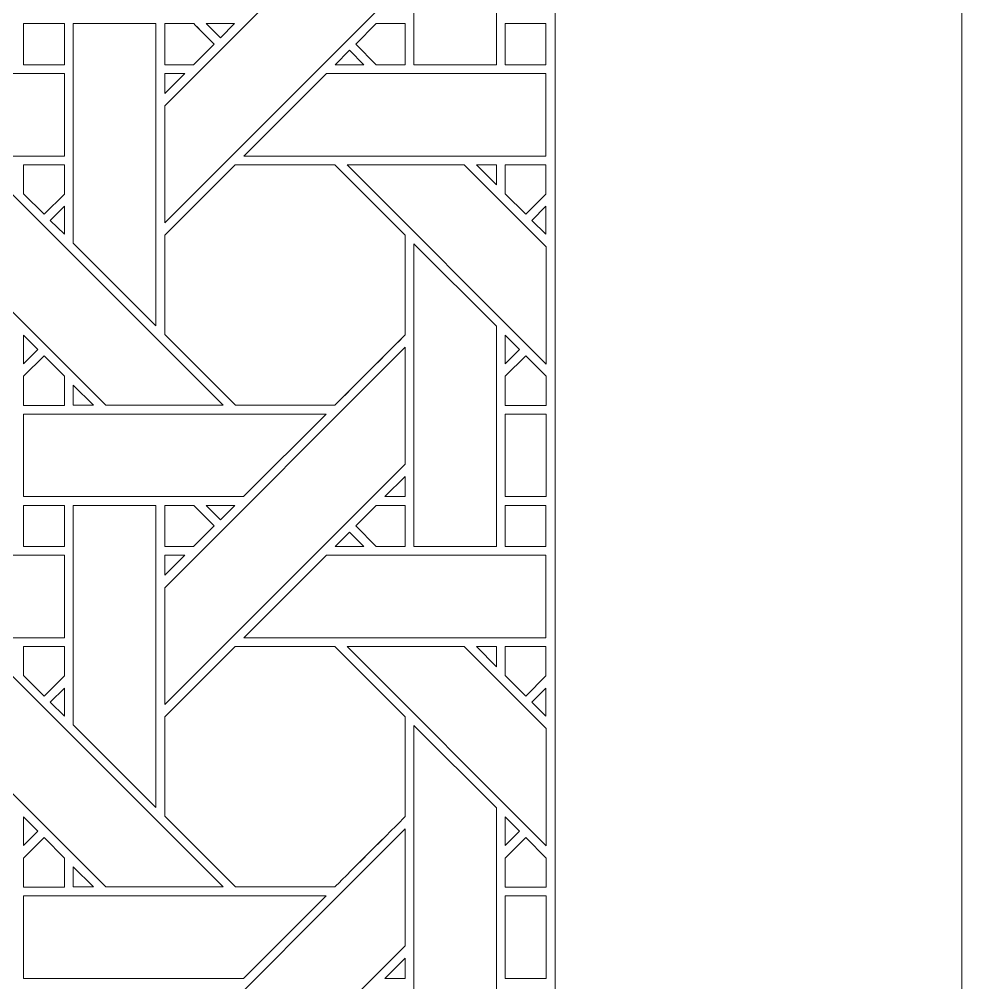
# Model space of a CAD drawing. Header units: inches. Extents: x 4.9 to 19.9, y 1.6 to 16.6.
# Drawn here: x 18.026 to 19.883, y 3.451 to 5.349 of the extents above; entities that cross this region are included whole.
import ezdxf

# ---------------------------------------------------------------- set-up
doc = ezdxf.new("R2010")
doc.units = ezdxf.units.IN
doc.header["$MEASUREMENT"] = 0
doc.layers.add('Design', color=7, linetype='Continuous', lineweight=0)

msp = doc.modelspace()

# ---------------------------------------------------------------- linework, layer by layer
at = {"layer": 'Design'}
for points, knots in [([(4.8829, 16.5948), (4.8829, 16.5948), (4.8829, 1.5948), (4.8829, 1.5948), (4.8829, 1.5948), (19.8829, 1.5948), (19.8829, 1.5948), (19.8829, 1.5948), (19.8829, 16.5948), (19.8829, 16.5948), (19.8829, 16.5948), (4.8829, 16.5948), (4.8829, 16.5948)], [0, 0, 0, 0, 1, 1, 1, 2, 2, 2, 3, 3, 3, 4, 4, 4, 4]), ([(5.684, 15.7937), (5.684, 15.7937), (5.684, 2.3959), (5.684, 2.3959), (5.684, 2.3959), (19.0818, 2.3959), (19.0818, 2.3959), (19.0818, 2.3959), (19.0818, 15.7937), (19.0818, 15.7937), (19.0818, 15.7937), (5.684, 15.7937), (5.684, 15.7937)], [0, 0, 0, 0, 1, 1, 1, 2, 2, 2, 3, 3, 3, 4, 4, 4, 4]), ([(18.8036, 5.2595), (18.8036, 5.2595), (18.8036, 5.8553), (18.8036, 5.8553), (18.8036, 5.8553), (18.9663, 5.6932), (18.9663, 5.6932), (18.9663, 5.6932), (18.9663, 5.2595), (18.9663, 5.2595), (18.9663, 5.2595), (18.8036, 5.2595), (18.8036, 5.2595)], [0, 0, 0, 0, 1, 1, 1, 2, 2, 2, 3, 3, 3, 4, 4, 4, 4]), ([(18.7864, 5.4217), (18.7864, 5.4217), (18.3128, 4.9481), (18.3128, 4.9481), (18.3128, 4.9481), (18.3128, 5.1782), (18.3128, 5.1782), (18.3128, 5.1782), (18.7864, 5.6518), (18.7864, 5.6518), (18.7864, 5.6518), (18.7864, 5.4217), (18.7864, 5.4217)], [0, 0, 0, 0, 1, 1, 1, 2, 2, 2, 3, 3, 3, 4, 4, 4, 4]), ([(18.0349, 5.3403), (18.0349, 5.3403), (18.1152, 5.3403), (18.1152, 5.3403), (18.1152, 5.3403), (18.1152, 5.2595), (18.1152, 5.2595), (18.1152, 5.2595), (18.0349, 5.2595), (18.0349, 5.2595), (18.0349, 5.2595), (18.0349, 5.3403), (18.0349, 5.3403)], [0, 0, 0, 0, 1, 1, 1, 2, 2, 2, 3, 3, 3, 4, 4, 4, 4]), ([(18.0349, 5.2595), (18.0349, 5.2595), (18.0349, 5.3403), (18.0349, 5.3403), (18.0349, 5.3403), (18.1152, 5.3403), (18.1152, 5.3403), (18.1152, 5.3403), (18.1152, 5.2595), (18.1152, 5.2595), (18.1152, 5.2595), (18.0349, 5.2595), (18.0349, 5.2595)], [0, 0, 0, 0, 1, 1, 1, 2, 2, 2, 3, 3, 3, 4, 4, 4, 4]), ([(18.1327, 4.9081), (18.1327, 4.9081), (18.1327, 5.3403), (18.1327, 5.3403), (18.1327, 5.3403), (18.2956, 5.3403), (18.2956, 5.3403), (18.2956, 5.3403), (18.2956, 4.7452), (18.2956, 4.7452), (18.2956, 4.7452), (18.1327, 4.9081), (18.1327, 4.9081)], [0, 0, 0, 0, 1, 1, 1, 2, 2, 2, 3, 3, 3, 4, 4, 4, 4]), ([(18.3699, 5.3403), (18.375, 5.3351), (18.4058, 5.3043), (18.4102, 5.2999), (18.4102, 5.2999), (18.3698, 5.2595), (18.3698, 5.2595), (18.3698, 5.2595), (18.3128, 5.2595), (18.3128, 5.2595), (18.3128, 5.2595), (18.3128, 5.3403), (18.3128, 5.3403), (18.3128, 5.3403), (18.3699, 5.3403), (18.3699, 5.3403)], [0, 0, 0, 0, 1, 1, 1, 2, 2, 2, 3, 3, 3, 4, 4, 4, 5, 5, 5, 5]), ([(18.4102, 5.2999), (18.4102, 5.2999), (18.3698, 5.2595), (18.3698, 5.2595), (18.3698, 5.2595), (18.3128, 5.2595), (18.3128, 5.2595), (18.3128, 5.2595), (18.3128, 5.3403), (18.3128, 5.3403), (18.3128, 5.3403), (18.3699, 5.3403), (18.3699, 5.3403), (18.3752, 5.335), (18.406, 5.3041), (18.4102, 5.2999)], [0, 0, 0, 0, 1, 1, 1, 2, 2, 2, 3, 3, 3, 4, 4, 4, 5, 5, 5, 5]), ([(18.3942, 5.3403), (18.3942, 5.3403), (18.4506, 5.3403), (18.4506, 5.3403), (18.4506, 5.3403), (18.4224, 5.3121), (18.4224, 5.3121), (18.4224, 5.3121), (18.3942, 5.3403), (18.3942, 5.3403)], [0, 0, 0, 0, 1, 1, 1, 2, 2, 2, 3, 3, 3, 3]), ([(18.7294, 5.2595), (18.7294, 5.2595), (18.689, 5.2998), (18.689, 5.2998), (18.689, 5.2998), (18.7294, 5.3403), (18.7294, 5.3403), (18.7294, 5.3403), (18.7865, 5.3403), (18.7865, 5.3403), (18.7865, 5.3403), (18.7865, 5.2595), (18.7865, 5.2595), (18.7865, 5.2595), (18.7294, 5.2595), (18.7294, 5.2595)], [0, 0, 0, 0, 1, 1, 1, 2, 2, 2, 3, 3, 3, 4, 4, 4, 5, 5, 5, 5]), ([(18.7865, 5.2595), (18.7865, 5.2595), (18.7294, 5.2595), (18.7294, 5.2595), (18.7294, 5.2595), (18.689, 5.2998), (18.689, 5.2998), (18.689, 5.2998), (18.7294, 5.3403), (18.7294, 5.3403), (18.7294, 5.3403), (18.7865, 5.3403), (18.7865, 5.3403), (18.7865, 5.3403), (18.7865, 5.2595), (18.7865, 5.2595)], [0, 0, 0, 0, 1, 1, 1, 2, 2, 2, 3, 3, 3, 4, 4, 4, 5, 5, 5, 5]), ([(19.0639, 5.2595), (19.0639, 5.2595), (18.9837, 5.2595), (18.9837, 5.2595), (18.9837, 5.2595), (18.9837, 5.3403), (18.9837, 5.3403), (18.9837, 5.3403), (19.0639, 5.3403), (19.0639, 5.3403), (19.0639, 5.3403), (19.0639, 5.2595), (19.0639, 5.2595)], [0, 0, 0, 0, 1, 1, 1, 2, 2, 2, 3, 3, 3, 4, 4, 4, 4]), ([(18.9837, 5.2595), (18.9837, 5.2595), (18.9837, 5.3403), (18.9837, 5.3403), (18.9837, 5.3403), (19.0639, 5.3403), (19.0639, 5.3403), (19.0639, 5.3403), (19.0639, 5.2595), (19.0639, 5.2595), (19.0639, 5.2595), (18.9837, 5.2595), (18.9837, 5.2595)], [0, 0, 0, 0, 1, 1, 1, 2, 2, 2, 3, 3, 3, 4, 4, 4, 4]), ([(18.6768, 5.2878), (18.6768, 5.2878), (18.7051, 5.2595), (18.7051, 5.2595), (18.7051, 5.2595), (18.6486, 5.2595), (18.6486, 5.2595), (18.6486, 5.2595), (18.6768, 5.2878), (18.6768, 5.2878)], [0, 0, 0, 0, 1, 1, 1, 2, 2, 2, 3, 3, 3, 3]), ([(18.1152, 5.2424), (18.1152, 5.2424), (18.1152, 5.0796), (18.1152, 5.0796), (18.1152, 5.0796), (17.5199, 5.0796), (17.5199, 5.0796), (17.5199, 5.0796), (17.6827, 5.2424), (17.6827, 5.2424), (17.6827, 5.2424), (18.1152, 5.2424), (18.1152, 5.2424)], [0, 0, 0, 0, 1, 1, 1, 2, 2, 2, 3, 3, 3, 4, 4, 4, 4]), ([(18.3526, 5.2424), (18.3526, 5.2424), (18.3128, 5.2025), (18.3128, 5.2025), (18.3128, 5.2025), (18.3128, 5.2424), (18.3128, 5.2424), (18.3128, 5.2424), (18.3526, 5.2424), (18.3526, 5.2424)], [0, 0, 0, 0, 1, 1, 1, 2, 2, 2, 3, 3, 3, 3]), ([(19.0639, 5.2424), (19.0639, 5.2424), (19.0639, 5.0796), (19.0639, 5.0796), (19.0639, 5.0796), (18.4686, 5.0796), (18.4686, 5.0796), (18.4686, 5.0796), (18.6314, 5.2424), (18.6314, 5.2424), (18.6314, 5.2424), (19.0639, 5.2424), (19.0639, 5.2424)], [0, 0, 0, 0, 1, 1, 1, 2, 2, 2, 3, 3, 3, 4, 4, 4, 4]), ([(18.1968, 4.5888), (18.1968, 4.5888), (17.7232, 5.0624), (17.7232, 5.0624), (17.7232, 5.0624), (17.9541, 5.0624), (17.9541, 5.0624), (17.9541, 5.0624), (18.4278, 4.5888), (18.4278, 4.5888), (18.4278, 4.5888), (18.1968, 4.5888), (18.1968, 4.5888)], [0, 0, 0, 0, 1, 1, 1, 2, 2, 2, 3, 3, 3, 4, 4, 4, 4]), ([(18.1152, 5.0624), (18.1152, 5.0624), (18.1152, 5.0048), (18.1152, 5.0048), (18.1152, 5.0048), (18.0753, 4.9648), (18.0753, 4.9648), (18.0753, 4.9648), (18.0349, 5.0052), (18.0349, 5.0052), (18.0349, 5.0052), (18.0349, 5.0624), (18.0349, 5.0624), (18.0349, 5.0624), (18.1152, 5.0624), (18.1152, 5.0624)], [0, 0, 0, 0, 1, 1, 1, 2, 2, 2, 3, 3, 3, 4, 4, 4, 5, 5, 5, 5]), ([(18.0753, 4.9648), (18.0753, 4.9648), (18.0349, 5.0052), (18.0349, 5.0052), (18.0349, 5.0052), (18.0349, 5.0624), (18.0349, 5.0624), (18.0349, 5.0624), (18.1152, 5.0624), (18.1152, 5.0624), (18.1152, 5.0624), (18.1152, 5.0048), (18.1152, 5.0048), (18.1152, 5.0048), (18.0753, 4.9648), (18.0753, 4.9648)], [0, 0, 0, 0, 1, 1, 1, 2, 2, 2, 3, 3, 3, 4, 4, 4, 5, 5, 5, 5]), ([(18.4515, 5.0624), (18.4515, 5.0624), (18.6477, 5.0624), (18.6477, 5.0624), (18.6477, 5.0624), (18.7865, 4.9237), (18.7865, 4.9237), (18.7865, 4.9237), (18.7865, 4.7274), (18.7865, 4.7274), (18.7687, 4.7095), (18.6567, 4.5978), (18.6478, 4.5888), (18.6478, 4.5888), (18.452, 4.5888), (18.452, 4.5888), (18.452, 4.5888), (18.3128, 4.728), (18.3128, 4.728), (18.3128, 4.728), (18.3128, 4.9237), (18.3128, 4.9237), (18.3128, 4.9237), (18.4515, 5.0624), (18.4515, 5.0624)], [0, 0, 0, 0, 1, 1, 1, 2, 2, 2, 3, 3, 3, 4, 4, 4, 5, 5, 5, 6, 6, 6, 7, 7, 7, 8, 8, 8, 8]), ([(18.7865, 4.7274), (18.7684, 4.7092), (18.6565, 4.5975), (18.6478, 4.5888), (18.6478, 4.5888), (18.452, 4.5888), (18.452, 4.5888), (18.452, 4.5888), (18.3128, 4.728), (18.3128, 4.728), (18.3128, 4.728), (18.3128, 4.9237), (18.3128, 4.9237), (18.3128, 4.9237), (18.4515, 5.0624), (18.4515, 5.0624), (18.4515, 5.0624), (18.6477, 5.0624), (18.6477, 5.0624), (18.6477, 5.0624), (18.7865, 4.9237), (18.7865, 4.9237), (18.7865, 4.9237), (18.7865, 4.7274), (18.7865, 4.7274)], [0, 0, 0, 0, 1, 1, 1, 2, 2, 2, 3, 3, 3, 4, 4, 4, 5, 5, 5, 6, 6, 6, 7, 7, 7, 8, 8, 8, 8]), ([(19.0644, 4.6699), (19.0644, 4.6699), (18.6719, 5.0624), (18.6719, 5.0624), (18.6719, 5.0624), (18.9029, 5.0624), (18.9029, 5.0624), (18.9029, 5.0624), (19.0644, 4.9009), (19.0644, 4.9009), (19.0644, 4.9009), (19.0644, 4.6699), (19.0644, 4.6699)], [0, 0, 0, 0, 1, 1, 1, 2, 2, 2, 3, 3, 3, 4, 4, 4, 4]), ([(18.9664, 5.0624), (18.9664, 5.0624), (18.9664, 5.0226), (18.9664, 5.0226), (18.9664, 5.0226), (18.927, 5.0624), (18.927, 5.0624), (18.927, 5.0624), (18.9664, 5.0624), (18.9664, 5.0624)], [0, 0, 0, 0, 1, 1, 1, 2, 2, 2, 3, 3, 3, 3]), ([(19.0639, 5.0624), (19.0639, 5.0624), (19.0639, 5.0048), (19.0639, 5.0048), (19.0639, 5.0048), (19.024, 4.9648), (19.024, 4.9648), (19.024, 4.9648), (18.9837, 5.0052), (18.9837, 5.0052), (18.9837, 5.0052), (18.9837, 5.0624), (18.9837, 5.0624), (18.9837, 5.0624), (19.0639, 5.0624), (19.0639, 5.0624)], [0, 0, 0, 0, 1, 1, 1, 2, 2, 2, 3, 3, 3, 4, 4, 4, 5, 5, 5, 5]), ([(19.024, 4.9648), (19.024, 4.9648), (18.9837, 5.0052), (18.9837, 5.0052), (18.9837, 5.0052), (18.9837, 5.0624), (18.9837, 5.0624), (18.9837, 5.0624), (19.0639, 5.0624), (19.0639, 5.0624), (19.0639, 5.0624), (19.0639, 5.0048), (19.0639, 5.0048), (19.0639, 5.0048), (19.024, 4.9648), (19.024, 4.9648)], [0, 0, 0, 0, 1, 1, 1, 2, 2, 2, 3, 3, 3, 4, 4, 4, 5, 5, 5, 5]), ([(18.1152, 4.9806), (18.1152, 4.9806), (18.1152, 4.9254), (18.1152, 4.9254), (18.1152, 4.9254), (18.0874, 4.9528), (18.0874, 4.9528), (18.0874, 4.9528), (18.1152, 4.9806), (18.1152, 4.9806)], [0, 0, 0, 0, 1, 1, 1, 2, 2, 2, 3, 3, 3, 3]), ([(19.0639, 4.9806), (19.0639, 4.9806), (19.0639, 4.9254), (19.0639, 4.9254), (19.0639, 4.9254), (19.0361, 4.9528), (19.0361, 4.9528), (19.0361, 4.9528), (19.0639, 4.9806), (19.0639, 4.9806)], [0, 0, 0, 0, 1, 1, 1, 2, 2, 2, 3, 3, 3, 3]), ([(18.8036, 4.3108), (18.8036, 4.3108), (18.8036, 4.9066), (18.8036, 4.9066), (18.8036, 4.9066), (18.9663, 4.7445), (18.9663, 4.7445), (18.9663, 4.7445), (18.9663, 4.3108), (18.9663, 4.3108), (18.9663, 4.3108), (18.8036, 4.3108), (18.8036, 4.3108)], [0, 0, 0, 0, 1, 1, 1, 2, 2, 2, 3, 3, 3, 4, 4, 4, 4]), ([(18.0349, 4.6702), (18.0349, 4.6702), (18.0349, 4.727), (18.0349, 4.727), (18.0349, 4.727), (18.0631, 4.6984), (18.0631, 4.6984), (18.0631, 4.6984), (18.0349, 4.6702), (18.0349, 4.6702)], [0, 0, 0, 0, 1, 1, 1, 2, 2, 2, 3, 3, 3, 3]), ([(18.9836, 4.6702), (18.9836, 4.6702), (18.9836, 4.727), (18.9836, 4.727), (18.9836, 4.727), (19.0118, 4.6984), (19.0118, 4.6984), (19.0118, 4.6984), (18.9836, 4.6702), (18.9836, 4.6702)], [0, 0, 0, 0, 1, 1, 1, 2, 2, 2, 3, 3, 3, 3]), ([(18.7864, 4.473), (18.7864, 4.473), (18.3128, 3.9994), (18.3128, 3.9994), (18.3128, 3.9994), (18.3128, 4.2294), (18.3128, 4.2294), (18.3128, 4.2294), (18.7864, 4.703), (18.7864, 4.703), (18.7864, 4.703), (18.7864, 4.473), (18.7864, 4.473)], [0, 0, 0, 0, 1, 1, 1, 2, 2, 2, 3, 3, 3, 4, 4, 4, 4]), ([(18.0349, 4.5885), (18.0349, 4.5885), (18.0349, 4.6458), (18.0349, 4.6458), (18.0349, 4.6458), (18.0753, 4.6861), (18.0753, 4.6861), (18.0753, 4.6861), (18.1156, 4.6458), (18.1156, 4.6458), (18.1156, 4.6458), (18.1156, 4.5885), (18.1156, 4.5885), (18.1156, 4.5885), (18.0349, 4.5885), (18.0349, 4.5885)], [0, 0, 0, 0, 1, 1, 1, 2, 2, 2, 3, 3, 3, 4, 4, 4, 5, 5, 5, 5]), ([(18.0753, 4.6861), (18.0753, 4.6861), (18.1156, 4.6458), (18.1156, 4.6458), (18.1156, 4.6458), (18.1156, 4.5885), (18.1156, 4.5885), (18.1156, 4.5885), (18.0349, 4.5885), (18.0349, 4.5885), (18.0349, 4.5885), (18.0349, 4.6458), (18.0349, 4.6458), (18.0349, 4.6458), (18.0753, 4.6861), (18.0753, 4.6861)], [0, 0, 0, 0, 1, 1, 1, 2, 2, 2, 3, 3, 3, 4, 4, 4, 5, 5, 5, 5]), ([(18.9837, 4.5885), (18.9837, 4.5885), (18.9837, 4.6458), (18.9837, 4.6458), (18.9837, 4.6458), (19.024, 4.6861), (19.024, 4.6861), (19.024, 4.6861), (19.0643, 4.6458), (19.0643, 4.6458), (19.0643, 4.6458), (19.0643, 4.5885), (19.0643, 4.5885), (19.0643, 4.5885), (18.9837, 4.5885), (18.9837, 4.5885)], [0, 0, 0, 0, 1, 1, 1, 2, 2, 2, 3, 3, 3, 4, 4, 4, 5, 5, 5, 5]), ([(19.024, 4.6861), (19.024, 4.6861), (19.0643, 4.6458), (19.0643, 4.6458), (19.0643, 4.6458), (19.0643, 4.5885), (19.0643, 4.5885), (19.0643, 4.5885), (18.9837, 4.5885), (18.9837, 4.5885), (18.9837, 4.5885), (18.9837, 4.6458), (18.9837, 4.6458), (18.9837, 4.6458), (19.024, 4.6861), (19.024, 4.6861)], [0, 0, 0, 0, 1, 1, 1, 2, 2, 2, 3, 3, 3, 4, 4, 4, 5, 5, 5, 5]), ([(18.1328, 4.5888), (18.1328, 4.5888), (18.1328, 4.6286), (18.1328, 4.6286), (18.1328, 4.6286), (18.1725, 4.5888), (18.1725, 4.5888), (18.1725, 4.5888), (18.1328, 4.5888), (18.1328, 4.5888)], [0, 0, 0, 0, 1, 1, 1, 2, 2, 2, 3, 3, 3, 3]), ([(18.4679, 4.4088), (18.4679, 4.4088), (18.0349, 4.4088), (18.0349, 4.4088), (18.0349, 4.4088), (18.0349, 4.5715), (18.0349, 4.5715), (18.0349, 4.5715), (18.6306, 4.5715), (18.6306, 4.5715), (18.6306, 4.5715), (18.4679, 4.4088), (18.4679, 4.4088)], [0, 0, 0, 0, 1, 1, 1, 2, 2, 2, 3, 3, 3, 4, 4, 4, 4]), ([(18.9836, 4.4088), (18.9836, 4.4088), (18.9836, 4.5715), (18.9836, 4.5715), (18.9836, 4.5715), (19.0644, 4.5715), (19.0644, 4.5715), (19.0644, 4.5715), (19.0644, 4.4088), (19.0644, 4.4088), (19.0644, 4.4088), (18.9836, 4.4088), (18.9836, 4.4088)], [0, 0, 0, 0, 1, 1, 1, 2, 2, 2, 3, 3, 3, 4, 4, 4, 4]), ([(18.7864, 4.4486), (18.7864, 4.4486), (18.7864, 4.4089), (18.7864, 4.4089), (18.7864, 4.4089), (18.7467, 4.4089), (18.7467, 4.4089), (18.7467, 4.4089), (18.7864, 4.4486), (18.7864, 4.4486)], [0, 0, 0, 0, 1, 1, 1, 2, 2, 2, 3, 3, 3, 3]), ([(18.0349, 4.3915), (18.0349, 4.3915), (18.1152, 4.3915), (18.1152, 4.3915), (18.1152, 4.3915), (18.1152, 4.3107), (18.1152, 4.3107), (18.1152, 4.3107), (18.0349, 4.3107), (18.0349, 4.3107), (18.0349, 4.3107), (18.0349, 4.3915), (18.0349, 4.3915)], [0, 0, 0, 0, 1, 1, 1, 2, 2, 2, 3, 3, 3, 4, 4, 4, 4]), ([(18.0349, 4.3107), (18.0349, 4.3107), (18.0349, 4.3915), (18.0349, 4.3915), (18.0349, 4.3915), (18.1152, 4.3915), (18.1152, 4.3915), (18.1152, 4.3915), (18.1152, 4.3107), (18.1152, 4.3107), (18.1152, 4.3107), (18.0349, 4.3107), (18.0349, 4.3107)], [0, 0, 0, 0, 1, 1, 1, 2, 2, 2, 3, 3, 3, 4, 4, 4, 4]), ([(18.1327, 3.9594), (18.1327, 3.9594), (18.1327, 4.3916), (18.1327, 4.3916), (18.1327, 4.3916), (18.2956, 4.3916), (18.2956, 4.3916), (18.2956, 4.3916), (18.2956, 3.7964), (18.2956, 3.7964), (18.2956, 3.7964), (18.1327, 3.9594), (18.1327, 3.9594)], [0, 0, 0, 0, 1, 1, 1, 2, 2, 2, 3, 3, 3, 4, 4, 4, 4]), ([(18.3699, 4.3915), (18.375, 4.3864), (18.4058, 4.3556), (18.4102, 4.3512), (18.4102, 4.3512), (18.3698, 4.3107), (18.3698, 4.3107), (18.3698, 4.3107), (18.3128, 4.3107), (18.3128, 4.3107), (18.3128, 4.3107), (18.3128, 4.3915), (18.3128, 4.3915), (18.3128, 4.3915), (18.3699, 4.3915), (18.3699, 4.3915)], [0, 0, 0, 0, 1, 1, 1, 2, 2, 2, 3, 3, 3, 4, 4, 4, 5, 5, 5, 5]), ([(18.4102, 4.3512), (18.4102, 4.3512), (18.3698, 4.3107), (18.3698, 4.3107), (18.3698, 4.3107), (18.3128, 4.3107), (18.3128, 4.3107), (18.3128, 4.3107), (18.3128, 4.3915), (18.3128, 4.3915), (18.3128, 4.3915), (18.3699, 4.3915), (18.3699, 4.3915), (18.375, 4.3864), (18.4058, 4.3556), (18.4102, 4.3512)], [0, 0, 0, 0, 1, 1, 1, 2, 2, 2, 3, 3, 3, 4, 4, 4, 5, 5, 5, 5]), ([(18.3942, 4.3916), (18.3942, 4.3916), (18.4507, 4.3916), (18.4507, 4.3916), (18.4507, 4.3916), (18.4224, 4.3634), (18.4224, 4.3634), (18.4224, 4.3634), (18.3942, 4.3916), (18.3942, 4.3916)], [0, 0, 0, 0, 1, 1, 1, 2, 2, 2, 3, 3, 3, 3]), ([(18.7294, 4.3107), (18.7294, 4.3107), (18.689, 4.3511), (18.689, 4.3511), (18.689, 4.3511), (18.7294, 4.3915), (18.7294, 4.3915), (18.7294, 4.3915), (18.7865, 4.3915), (18.7865, 4.3915), (18.7865, 4.3915), (18.7865, 4.3107), (18.7865, 4.3107), (18.7865, 4.3107), (18.7294, 4.3107), (18.7294, 4.3107)], [0, 0, 0, 0, 1, 1, 1, 2, 2, 2, 3, 3, 3, 4, 4, 4, 5, 5, 5, 5]), ([(18.7865, 4.3107), (18.7865, 4.3107), (18.7294, 4.3107), (18.7294, 4.3107), (18.7294, 4.3107), (18.689, 4.3511), (18.689, 4.3511), (18.689, 4.3511), (18.7294, 4.3915), (18.7294, 4.3915), (18.7294, 4.3915), (18.7865, 4.3915), (18.7865, 4.3915), (18.7865, 4.3915), (18.7865, 4.3107), (18.7865, 4.3107)], [0, 0, 0, 0, 1, 1, 1, 2, 2, 2, 3, 3, 3, 4, 4, 4, 5, 5, 5, 5]), ([(19.0639, 4.3107), (19.0639, 4.3107), (18.9837, 4.3107), (18.9837, 4.3107), (18.9837, 4.3107), (18.9837, 4.3915), (18.9837, 4.3915), (18.9837, 4.3915), (19.0639, 4.3915), (19.0639, 4.3915), (19.0639, 4.3915), (19.0639, 4.3107), (19.0639, 4.3107)], [0, 0, 0, 0, 1, 1, 1, 2, 2, 2, 3, 3, 3, 4, 4, 4, 4]), ([(18.9837, 4.3107), (18.9837, 4.3107), (18.9837, 4.3915), (18.9837, 4.3915), (18.9837, 4.3915), (19.0639, 4.3915), (19.0639, 4.3915), (19.0639, 4.3915), (19.0639, 4.3107), (19.0639, 4.3107), (19.0639, 4.3107), (18.9837, 4.3107), (18.9837, 4.3107)], [0, 0, 0, 0, 1, 1, 1, 2, 2, 2, 3, 3, 3, 4, 4, 4, 4]), ([(18.6769, 4.339), (18.6769, 4.339), (18.7051, 4.3108), (18.7051, 4.3108), (18.7051, 4.3108), (18.6486, 4.3108), (18.6486, 4.3108), (18.6486, 4.3108), (18.6769, 4.339), (18.6769, 4.339)], [0, 0, 0, 0, 1, 1, 1, 2, 2, 2, 3, 3, 3, 3]), ([(18.1152, 4.2936), (18.1152, 4.2936), (18.1152, 4.1308), (18.1152, 4.1308), (18.1152, 4.1308), (17.5199, 4.1308), (17.5199, 4.1308), (17.5199, 4.1308), (17.6827, 4.2936), (17.6827, 4.2936), (17.6827, 4.2936), (18.1152, 4.2936), (18.1152, 4.2936)], [0, 0, 0, 0, 1, 1, 1, 2, 2, 2, 3, 3, 3, 4, 4, 4, 4]), ([(18.3526, 4.2936), (18.3526, 4.2936), (18.3128, 4.2538), (18.3128, 4.2538), (18.3128, 4.2538), (18.3128, 4.2936), (18.3128, 4.2936), (18.3128, 4.2936), (18.3526, 4.2936), (18.3526, 4.2936)], [0, 0, 0, 0, 1, 1, 1, 2, 2, 2, 3, 3, 3, 3]), ([(19.0639, 4.2936), (19.0639, 4.2936), (19.0639, 4.1308), (19.0639, 4.1308), (19.0639, 4.1308), (18.4686, 4.1308), (18.4686, 4.1308), (18.4686, 4.1308), (18.6314, 4.2936), (18.6314, 4.2936), (18.6314, 4.2936), (19.0639, 4.2936), (19.0639, 4.2936)], [0, 0, 0, 0, 1, 1, 1, 2, 2, 2, 3, 3, 3, 4, 4, 4, 4]), ([(18.1968, 3.64), (18.1968, 3.64), (17.7232, 4.1137), (17.7232, 4.1137), (17.7232, 4.1137), (17.9541, 4.1137), (17.9541, 4.1137), (17.9541, 4.1137), (18.4278, 3.64), (18.4278, 3.64), (18.4278, 3.64), (18.1968, 3.64), (18.1968, 3.64)], [0, 0, 0, 0, 1, 1, 1, 2, 2, 2, 3, 3, 3, 4, 4, 4, 4]), ([(18.1152, 4.1137), (18.1152, 4.1137), (18.1152, 4.0561), (18.1152, 4.0561), (18.1152, 4.0561), (18.0753, 4.0161), (18.0753, 4.0161), (18.0753, 4.0161), (18.0349, 4.0564), (18.0349, 4.0564), (18.0349, 4.0564), (18.0349, 4.1137), (18.0349, 4.1137), (18.0349, 4.1137), (18.1152, 4.1137), (18.1152, 4.1137)], [0, 0, 0, 0, 1, 1, 1, 2, 2, 2, 3, 3, 3, 4, 4, 4, 5, 5, 5, 5]), ([(18.0753, 4.0161), (18.0753, 4.0161), (18.0349, 4.0564), (18.0349, 4.0564), (18.0349, 4.0564), (18.0349, 4.1137), (18.0349, 4.1137), (18.0349, 4.1137), (18.1152, 4.1137), (18.1152, 4.1137), (18.1152, 4.1137), (18.1152, 4.0561), (18.1152, 4.0561), (18.1152, 4.0561), (18.0753, 4.0161), (18.0753, 4.0161)], [0, 0, 0, 0, 1, 1, 1, 2, 2, 2, 3, 3, 3, 4, 4, 4, 5, 5, 5, 5]), ([(18.4515, 4.1136), (18.4515, 4.1136), (18.6477, 4.1136), (18.6477, 4.1136), (18.6477, 4.1136), (18.7865, 3.9749), (18.7865, 3.9749), (18.7865, 3.9749), (18.7865, 3.7787), (18.7865, 3.7787), (18.7687, 3.7608), (18.6567, 3.649), (18.6478, 3.64), (18.6478, 3.64), (18.452, 3.64), (18.452, 3.64), (18.452, 3.64), (18.3128, 3.7793), (18.3128, 3.7793), (18.3128, 3.7793), (18.3128, 3.9749), (18.3128, 3.9749), (18.3128, 3.9749), (18.4515, 4.1136), (18.4515, 4.1136)], [0, 0, 0, 0, 1, 1, 1, 2, 2, 2, 3, 3, 3, 4, 4, 4, 5, 5, 5, 6, 6, 6, 7, 7, 7, 8, 8, 8, 8]), ([(18.7865, 3.7787), (18.7685, 3.7606), (18.6566, 3.6489), (18.6478, 3.64), (18.6478, 3.64), (18.452, 3.64), (18.452, 3.64), (18.452, 3.64), (18.3128, 3.7793), (18.3128, 3.7793), (18.3128, 3.7793), (18.3128, 3.9749), (18.3128, 3.9749), (18.3128, 3.9749), (18.4515, 4.1136), (18.4515, 4.1136), (18.4515, 4.1136), (18.6477, 4.1136), (18.6477, 4.1136), (18.6477, 4.1136), (18.7865, 3.9749), (18.7865, 3.9749), (18.7865, 3.9749), (18.7865, 3.7787), (18.7865, 3.7787)], [0, 0, 0, 0, 1, 1, 1, 2, 2, 2, 3, 3, 3, 4, 4, 4, 5, 5, 5, 6, 6, 6, 7, 7, 7, 8, 8, 8, 8]), ([(19.0644, 3.7211), (19.0644, 3.7211), (18.6719, 4.1137), (18.6719, 4.1137), (18.6719, 4.1137), (18.9029, 4.1137), (18.9029, 4.1137), (18.9029, 4.1137), (19.0644, 3.9522), (19.0644, 3.9522), (19.0644, 3.9522), (19.0644, 3.7211), (19.0644, 3.7211)], [0, 0, 0, 0, 1, 1, 1, 2, 2, 2, 3, 3, 3, 4, 4, 4, 4]), ([(18.9664, 4.1137), (18.9664, 4.1137), (18.9664, 4.0739), (18.9664, 4.0739), (18.9664, 4.0739), (18.927, 4.1137), (18.927, 4.1137), (18.927, 4.1137), (18.9664, 4.1137), (18.9664, 4.1137)], [0, 0, 0, 0, 1, 1, 1, 2, 2, 2, 3, 3, 3, 3]), ([(19.0639, 4.1137), (19.0639, 4.1137), (19.0639, 4.0561), (19.0639, 4.0561), (19.0639, 4.0561), (19.024, 4.0161), (19.024, 4.0161), (19.024, 4.0161), (18.9837, 4.0564), (18.9837, 4.0564), (18.9837, 4.0564), (18.9837, 4.1137), (18.9837, 4.1137), (18.9837, 4.1137), (19.0639, 4.1137), (19.0639, 4.1137)], [0, 0, 0, 0, 1, 1, 1, 2, 2, 2, 3, 3, 3, 4, 4, 4, 5, 5, 5, 5]), ([(19.024, 4.0161), (19.024, 4.0161), (18.9837, 4.0564), (18.9837, 4.0564), (18.9837, 4.0564), (18.9837, 4.1137), (18.9837, 4.1137), (18.9837, 4.1137), (19.0639, 4.1137), (19.0639, 4.1137), (19.0639, 4.1137), (19.0639, 4.0561), (19.0639, 4.0561), (19.0639, 4.0561), (19.024, 4.0161), (19.024, 4.0161)], [0, 0, 0, 0, 1, 1, 1, 2, 2, 2, 3, 3, 3, 4, 4, 4, 5, 5, 5, 5]), ([(18.1152, 4.0318), (18.1152, 4.0318), (18.1152, 3.9767), (18.1152, 3.9767), (18.1152, 3.9767), (18.0874, 4.0041), (18.0874, 4.0041), (18.0874, 4.0041), (18.1152, 4.0318), (18.1152, 4.0318)], [0, 0, 0, 0, 1, 1, 1, 2, 2, 2, 3, 3, 3, 3]), ([(19.0639, 4.0319), (19.0639, 4.0319), (19.0639, 3.9767), (19.0639, 3.9767), (19.0639, 3.9767), (19.0361, 4.0041), (19.0361, 4.0041), (19.0361, 4.0041), (19.0639, 4.0319), (19.0639, 4.0319)], [0, 0, 0, 0, 1, 1, 1, 2, 2, 2, 3, 3, 3, 3]), ([(18.8036, 3.362), (18.8036, 3.362), (18.8036, 3.9579), (18.8036, 3.9579), (18.8036, 3.9579), (18.9663, 3.7957), (18.9663, 3.7957), (18.9663, 3.7957), (18.9663, 3.362), (18.9663, 3.362), (18.9663, 3.362), (18.8036, 3.362), (18.8036, 3.362)], [0, 0, 0, 0, 1, 1, 1, 2, 2, 2, 3, 3, 3, 4, 4, 4, 4]), ([(18.0349, 3.7215), (18.0349, 3.7215), (18.0349, 3.7782), (18.0349, 3.7782), (18.0349, 3.7782), (18.0631, 3.7497), (18.0631, 3.7497), (18.0631, 3.7497), (18.0349, 3.7215), (18.0349, 3.7215)], [0, 0, 0, 0, 1, 1, 1, 2, 2, 2, 3, 3, 3, 3]), ([(18.9836, 3.7215), (18.9836, 3.7215), (18.9836, 3.7782), (18.9836, 3.7782), (18.9836, 3.7782), (19.0118, 3.7497), (19.0118, 3.7497), (19.0118, 3.7497), (18.9836, 3.7215), (18.9836, 3.7215)], [0, 0, 0, 0, 1, 1, 1, 2, 2, 2, 3, 3, 3, 3]), ([(18.3128, 3.2807), (18.3128, 3.2807), (18.7864, 3.7543), (18.7864, 3.7543), (18.7864, 3.7543), (18.7864, 3.5243), (18.7864, 3.5243), (18.7864, 3.5243), (18.3128, 3.0506), (18.3128, 3.0506), (18.3128, 3.0506), (18.3128, 3.2807), (18.3128, 3.2807)], [0, 0, 0, 0, 1, 1, 1, 2, 2, 2, 3, 3, 3, 4, 4, 4, 4]), ([(18.0349, 3.6398), (18.0349, 3.6398), (18.0349, 3.6971), (18.0349, 3.6971), (18.0349, 3.6971), (18.0753, 3.7374), (18.0753, 3.7374), (18.0753, 3.7374), (18.1156, 3.6971), (18.1156, 3.6971), (18.1156, 3.6971), (18.1156, 3.6398), (18.1156, 3.6398), (18.1156, 3.6398), (18.0349, 3.6398), (18.0349, 3.6398)], [0, 0, 0, 0, 1, 1, 1, 2, 2, 2, 3, 3, 3, 4, 4, 4, 5, 5, 5, 5]), ([(18.0753, 3.7374), (18.0753, 3.7374), (18.1156, 3.6971), (18.1156, 3.6971), (18.1156, 3.6971), (18.1156, 3.6398), (18.1156, 3.6398), (18.1156, 3.6398), (18.0349, 3.6398), (18.0349, 3.6398), (18.0349, 3.6398), (18.0349, 3.6971), (18.0349, 3.6971), (18.0349, 3.6971), (18.0753, 3.7374), (18.0753, 3.7374)], [0, 0, 0, 0, 1, 1, 1, 2, 2, 2, 3, 3, 3, 4, 4, 4, 5, 5, 5, 5]), ([(18.9837, 3.6398), (18.9837, 3.6398), (18.9837, 3.6971), (18.9837, 3.6971), (18.9837, 3.6971), (19.024, 3.7374), (19.024, 3.7374), (19.024, 3.7374), (19.0643, 3.6971), (19.0643, 3.6971), (19.0643, 3.6971), (19.0643, 3.6398), (19.0643, 3.6398), (19.0643, 3.6398), (18.9837, 3.6398), (18.9837, 3.6398)], [0, 0, 0, 0, 1, 1, 1, 2, 2, 2, 3, 3, 3, 4, 4, 4, 5, 5, 5, 5]), ([(19.024, 3.7374), (19.024, 3.7374), (19.0643, 3.6971), (19.0643, 3.6971), (19.0643, 3.6971), (19.0643, 3.6398), (19.0643, 3.6398), (19.0643, 3.6398), (18.9837, 3.6398), (18.9837, 3.6398), (18.9837, 3.6398), (18.9837, 3.6971), (18.9837, 3.6971), (18.9837, 3.6971), (19.024, 3.7374), (19.024, 3.7374)], [0, 0, 0, 0, 1, 1, 1, 2, 2, 2, 3, 3, 3, 4, 4, 4, 5, 5, 5, 5]), ([(18.1328, 3.64), (18.1328, 3.64), (18.1328, 3.6798), (18.1328, 3.6798), (18.1328, 3.6798), (18.1725, 3.64), (18.1725, 3.64), (18.1725, 3.64), (18.1328, 3.64), (18.1328, 3.64)], [0, 0, 0, 0, 1, 1, 1, 2, 2, 2, 3, 3, 3, 3]), ([(18.0349, 3.4601), (18.0349, 3.4601), (18.0349, 3.6228), (18.0349, 3.6228), (18.0349, 3.6228), (18.6306, 3.6228), (18.6306, 3.6228), (18.6306, 3.6228), (18.4679, 3.4601), (18.4679, 3.4601), (18.4679, 3.4601), (18.0349, 3.4601), (18.0349, 3.4601)], [0, 0, 0, 0, 1, 1, 1, 2, 2, 2, 3, 3, 3, 4, 4, 4, 4]), ([(18.9836, 3.4601), (18.9836, 3.4601), (18.9836, 3.6228), (18.9836, 3.6228), (18.9836, 3.6228), (19.0644, 3.6228), (19.0644, 3.6228), (19.0644, 3.6228), (19.0644, 3.4601), (19.0644, 3.4601), (19.0644, 3.4601), (18.9836, 3.4601), (18.9836, 3.4601)], [0, 0, 0, 0, 1, 1, 1, 2, 2, 2, 3, 3, 3, 4, 4, 4, 4]), ([(18.7864, 3.4999), (18.7864, 3.4999), (18.7864, 3.4601), (18.7864, 3.4601), (18.7864, 3.4601), (18.7467, 3.4601), (18.7467, 3.4601), (18.7467, 3.4601), (18.7864, 3.4999), (18.7864, 3.4999)], [0, 0, 0, 0, 1, 1, 1, 2, 2, 2, 3, 3, 3, 3])]:
    msp.add_open_spline(points, degree=3, knots=knots, dxfattribs=at)

doc.saveas('drawing.dxf')
